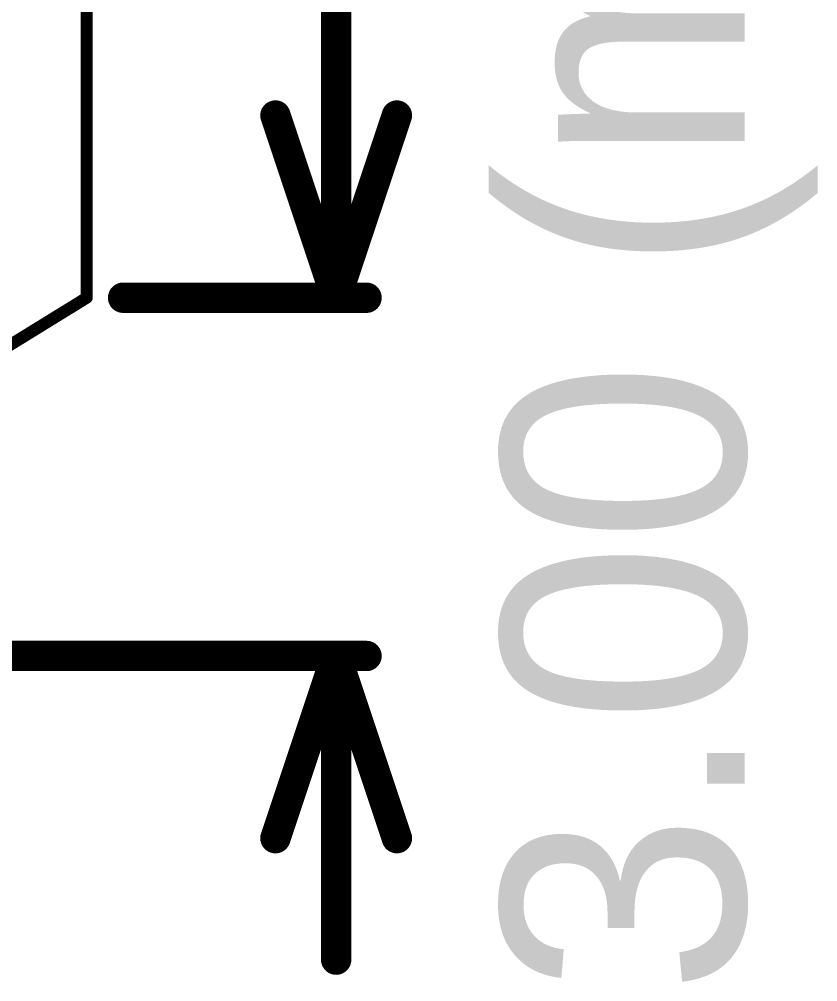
# Model space of a CAD drawing. Header units: millimetres. Extents: x 4.07 to 5.44, y 2.62 to 3.84.
# Drawn here: x 5.1766 to 5.4395, y 2.7408 to 3.0578 of the extents above; entities that cross this region are included whole.
import ezdxf

# ---------------------------------------------------------------- set-up
doc = ezdxf.new("R2010")
doc.units = ezdxf.units.MM
doc.header["$MEASUREMENT"] = 0
doc.layers.add('Mechanical2', color=216, linetype='Continuous')

msp = doc.modelspace()

# ---------------------------------------------------------------- linework, layer by layer
at = {"layer": 'Mechanical2'}
for points, const_width in [([(5.1988, 2.96606), (5.1988, 3.63549)], 0.00394), ([(5.28092, 2.96606), (5.28092, 3.06606)], 0.01), ([(5.26092, 3.02606), (5.28092, 2.96606)], 0.01), ([(5.28092, 2.96606), (5.30092, 3.02606)], 0.01), ([(5.21077, 2.96606), (5.29092, 2.96606)], 0.01), ([(5.00743, 2.84809), (5.1988, 2.96606)], 0.00394), ([(5.0194, 2.84809), (5.29092, 2.84809)], 0.01), ([(5.26092, 2.78809), (5.28092, 2.84809)], 0.01), ([(5.28092, 2.84809), (5.30092, 2.78809)], 0.01), ([(5.28092, 2.74809), (5.28092, 2.84809)], 0.01)]:
    msp.add_lwpolyline(points, dxfattribs=dict(at, const_width=const_width))
for points, const_width in [([(5.25842, 3.02606, 1), (5.26342, 3.02606, 1)], 0.005), ([(5.29842, 3.02606, 1), (5.30342, 3.02606, 1)], 0.005), ([(5.20827, 2.96606, 1), (5.21327, 2.96606, 1)], 0.005), ([(5.27842, 2.96606, 1), (5.28342, 2.96606, 1)], 0.005), ([(5.27842, 2.96606, 1), (5.28342, 2.96606, 1)], 0.005), ([(5.27842, 2.96606, 1), (5.28342, 2.96606, 1)], 0.005), ([(5.28842, 2.96606, 1), (5.29342, 2.96606, 1)], 0.005), ([(5.19782, 2.96606, 1), (5.19979, 2.96606, 1)], 0.00197), ([(5.19782, 2.96606, 1), (5.19979, 2.96606, 1)], 0.00197), ([(5.27842, 2.84809, 1), (5.28342, 2.84809, 1)], 0.005), ([(5.27842, 2.84809, 1), (5.28342, 2.84809, 1)], 0.005), ([(5.27842, 2.84809, 1), (5.28342, 2.84809, 1)], 0.005), ([(5.28842, 2.84809, 1), (5.29342, 2.84809, 1)], 0.005), ([(5.25842, 2.78809, 1), (5.26342, 2.78809, 1)], 0.005), ([(5.29842, 2.78809, 1), (5.30342, 2.78809, 1)], 0.005), ([(5.27842, 2.74809, 1), (5.28342, 2.74809, 1)], 0.005)]:
    msp.add_lwpolyline(points, format="xyb", close=True, dxfattribs=dict(at, const_width=const_width))

# ---------------------------------------------------------------- texts
msp.add_text('3.00 (mm)', height=0.08, rotation=90, dxfattribs=at).set_placement((5.41541, 2.73674))

doc.saveas('drawing.dxf')
